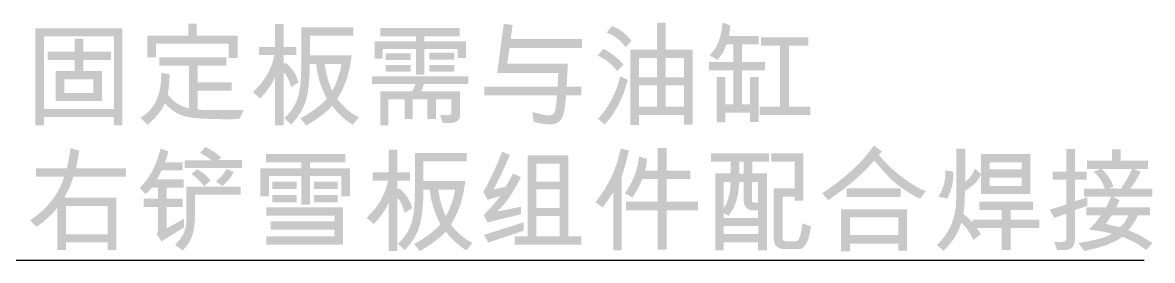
# Model space of a CAD drawing. Extents: x 3 to 591, y 5 to 205.
# Drawn here: x 89.36 to 129.87, y 82.59 to 91.1 of the extents above; entities that cross this region are included whole.
import ezdxf

# ---------------------------------------------------------------- set-up
doc = ezdxf.new("R2010")
doc.units = 0
doc.layers.get('0').update_dxf_attribs({"linetype": 'CONTINUOUS'})

msp = doc.modelspace()

# ---------------------------------------------------------------- hatches: boundary and pattern name
h = msp.add_hatch(color=7)
h.paths.add_polyline_path([(92.941166, 87.428449), (92.634139, 87.428449), (92.634139, 87.723901), (90.125558, 87.723901), (90.125558, 87.428449), (89.818531, 87.428449), (89.818531, 90.897247), (92.941166, 90.897247)])
h.paths.add_polyline_path([(92.634139, 88.002816), (92.634139, 90.615576), (90.125558, 90.615576), (90.125558, 88.002816)])
h.paths.add_polyline_path([(92.533266, 89.763948), (91.538874, 89.763948), (91.538874, 89.367625), (92.211908, 89.367625), (92.211908, 88.299921), (90.551647, 88.299921), (90.551647, 89.367625), (91.229642, 89.367625), (91.229642, 89.763948), (90.260606, 89.763948), (90.260606, 90.061053), (91.229642, 90.061053), (91.229642, 90.52683), (91.538874, 90.52683), (91.538874, 90.061053), (92.533266, 90.061053)])
h.paths.add_polyline_path([(91.903227, 88.579387), (91.903227, 89.07052), (90.860879, 89.07052), (90.860879, 88.579387)])
h = msp.add_hatch(color=7)
h.paths.add_polyline_path([(97.068231, 89.83726), (96.751282, 89.83726), (96.751282, 90.344378), (94.147892, 90.344378), (94.147892, 89.860962), (93.838661, 89.860962), (93.838661, 90.641483), (95.299381, 90.641483), (95.299381, 91.063714), (95.608062, 91.063714), (95.608062, 90.641483), (97.068231, 90.641483)])
h.paths.add_polyline_path([(97.292024, 87.975255), (97.141543, 87.650589), (96.931874, 87.644388), (96.687892, 87.642321), (96.209369, 87.647885), (95.808153, 87.664507), (95.484245, 87.692085), (95.237645, 87.730515), (95.033222, 87.793147), (94.835878, 87.893399), (94.645666, 88.031272), (94.462636, 88.206765), (94.362177, 88.014727), (94.225338, 87.82305), (94.052119, 87.631684), (93.842519, 87.440576), (93.591165, 87.695789), (93.771698, 87.818933), (93.927174, 87.964704), (94.0576, 88.133097), (94.162982, 88.324105), (94.243327, 88.537722), (94.298641, 88.77394), (94.328931, 89.032754), (94.334203, 89.314157), (94.63682, 89.245255), (94.617046, 88.880695), (94.569572, 88.528124), (94.725135, 88.348703), (94.90416, 88.205663), (95.106749, 88.099003), (95.333005, 88.028723), (95.333005, 89.566062), (94.26475, 89.566062), (94.26475, 89.860962), (96.661985, 89.860962), (96.661985, 89.566062), (95.640032, 89.566062), (95.640032, 88.965789), (96.862076, 88.965789), (96.862076, 88.668684), (95.640032, 88.668684), (95.640032, 87.982972), (96.127307, 87.967538)])
h = msp.add_hatch(color=7)
h.paths.add_polyline_path([(99.256121, 88.96193), (98.988782, 88.787195), (98.928733, 88.971576), (98.864345, 89.122885), (98.795615, 89.241121), (98.722545, 89.326283), (98.722545, 87.420732), (98.415518, 87.420732), (98.415518, 89.159816), (98.328486, 88.975323), (98.210397, 88.784783), (98.061198, 88.588146), (97.880839, 88.385359), (97.62287, 88.609152), (97.905859, 88.910521), (98.128955, 89.232508), (98.292209, 89.575062), (98.395674, 89.938132), (97.838946, 89.938132), (97.838946, 90.235237), (98.415518, 90.235237), (98.415518, 91.051587), (98.722545, 91.051587), (98.722545, 90.235237), (99.182809, 90.235237), (99.182809, 89.938132), (98.722545, 89.938132), (98.722545, 89.615671), (98.804124, 89.670793), (98.969704, 89.500889), (99.100196, 89.326077), (99.195651, 89.146406)])
h.paths.add_polyline_path([(101.417436, 87.711774), (101.199155, 87.444434), (100.977764, 87.595433), (100.78154, 87.757387), (100.610431, 87.930296), (100.464385, 88.114161), (100.291579, 87.947039), (100.079085, 87.77475), (99.826904, 87.597293), (99.535036, 87.414669), (99.325023, 87.672086), (99.607064, 87.835177), (99.858668, 88.007776), (100.079783, 88.189884), (100.270357, 88.3815), (100.129289, 88.669958), (100.017832, 88.973092), (99.936036, 89.290902), (99.883955, 89.623388), (99.657957, 89.623388), (99.650205, 89.241491), (99.626951, 88.902743), (99.588194, 88.607094), (99.533933, 88.354491), (99.45362, 88.124514), (99.336667, 87.897533), (99.183025, 87.673447), (98.99264, 87.452151), (98.740183, 87.684213), (98.868858, 87.804636), (98.985336, 87.944387), (99.089619, 88.103567), (99.181707, 88.282282), (99.256629, 88.502329), (99.310209, 88.786299), (99.342395, 89.134245), (99.353135, 89.546218), (99.353135, 90.928666), (101.21514, 90.928666), (101.21514, 90.629908), (99.661815, 90.629908), (99.661815, 89.926557), (101.161672, 89.926557), (101.093545, 89.489882), (100.985008, 89.083542), (100.835956, 88.707484), (100.646286, 88.361657), (100.829022, 88.150817), (101.018425, 87.972223), (101.214546, 87.825875)])
h.paths.add_polyline_path([(100.797319, 89.623388), (100.193187, 89.623388), (100.238972, 89.350528), (100.299434, 89.099114), (100.374571, 88.869093), (100.464385, 88.660415), (100.579425, 88.891418), (100.673226, 89.128879), (100.74584, 89.372853)])
h = msp.add_hatch(color=7)
h.paths.add_polyline_path([(105.261177, 89.833401), (104.964072, 89.833401), (104.964072, 90.154209), (103.771242, 90.154209), (103.771242, 89.233128), (103.46201, 89.233128), (103.46201, 90.154209), (102.273039, 90.154209), (102.273039, 89.809699), (101.985855, 89.809699), (101.985855, 90.429816), (103.46201, 90.429816), (103.46201, 90.607859), (102.183742, 90.607859), (102.183742, 90.904964), (105.032974, 90.904964), (105.032974, 90.607859), (103.771242, 90.607859), (103.771242, 90.429816), (105.261177, 90.429816)])
h.paths.add_polyline_path([(104.842804, 89.776075), (103.941567, 89.776075), (103.941567, 90.027429), (104.842804, 90.027429)])
h.paths.add_polyline_path([(103.280109, 89.76009), (102.376116, 89.76009), (102.376116, 90.007586), (103.280109, 90.007586)])
h.paths.add_polyline_path([(104.842804, 89.342269), (103.941567, 89.342269), (103.941567, 89.589764), (104.842804, 89.589764)])
h.paths.add_polyline_path([(103.280109, 89.342269), (102.376116, 89.342269), (102.376116, 89.589764), (103.280109, 89.589764)])
h.paths.add_polyline_path([(105.346064, 88.908462), (103.751398, 88.908462), (103.700204, 88.752124), (103.654384, 88.636713), (105.0451, 88.636713), (105.0451, 87.781227), (105.022276, 87.662974), (104.953874, 87.577691), (104.839996, 87.525274), (104.680747, 87.505619), (104.4327, 87.501761), (104.331828, 87.797212), (104.59145, 87.785086), (104.654478, 87.788694), (104.699626, 87.806101), (104.726791, 87.837253), (104.735868, 87.882099), (104.735868, 88.34953), (104.185204, 88.34953), (104.185204, 87.646179), (103.876524, 87.646179), (103.876524, 88.34953), (103.349562, 88.34953), (103.349562, 87.646179), (103.062379, 87.646179), (103.062379, 88.34953), (102.47313, 88.34953), (102.47313, 87.428449), (102.183742, 87.428449), (102.183742, 88.636713), (103.325309, 88.636713), (103.38229, 88.741168), (103.450434, 88.908462), (101.8927, 88.908462), (101.8927, 89.183519), (105.346064, 89.183519)])
h = msp.add_hatch(color=7)
h.dxf.hatch_style = 2
h.paths.add_polyline_path([(109.419661, 90.193896), (106.822335, 90.193896), (106.736896, 89.631105), (108.912543, 89.631105), (108.866792, 88.811448), (109.398164, 88.811448), (109.398164, 88.4945), (108.8475, 88.4945), (108.819793, 88.16967), (108.778805, 87.914552), (108.724484, 87.729197), (108.656779, 87.613658), (108.577602, 87.543076), (108.488865, 87.492597), (108.390516, 87.462271), (108.282504, 87.452151), (108.17357, 87.457733), (108.038591, 87.474476), (107.877568, 87.502381), (107.690499, 87.541448), (107.638685, 87.901943), (107.847044, 87.847364), (108.016543, 87.808443), (108.147181, 87.785129), (108.238958, 87.777369), (108.33108, 87.792803), (108.402118, 87.839656), (108.430238, 87.883064), (108.454277, 87.951277), (108.474284, 88.044295), (108.490312, 88.162117), (108.502611, 88.280559), (108.511396, 88.375437), (108.516667, 88.446751), (108.518424, 88.4945), (105.921098, 88.4945), (105.921098, 88.811448), (108.542126, 88.811448), (108.557354, 89.045853), (108.568034, 89.302581), (106.376402, 89.302581), (106.613975, 91.059304), (106.930924, 91.017963), (106.862022, 90.518562), (109.419661, 90.518562)])
h = msp.add_hatch(color=7)
h.paths.add_polyline_path([(113.382464, 87.448293), (113.075437, 87.448293), (113.075437, 87.797212), (111.464786, 87.797212), (111.464786, 87.432308), (111.155555, 87.432308), (111.155555, 90.134365), (112.104747, 90.134365), (112.104747, 91.103401), (112.413979, 91.103401), (112.413979, 90.134365), (113.382464, 90.134365)])
h.paths.add_polyline_path([(113.075437, 89.14769), (113.075437, 89.83726), (112.413979, 89.83726), (112.413979, 89.14769)])
h.paths.add_polyline_path([(112.104747, 89.14769), (112.104747, 89.83726), (111.464786, 89.83726), (111.464786, 89.14769)])
h.paths.add_polyline_path([(113.075437, 88.094317), (113.075437, 88.850585), (112.413979, 88.850585), (112.413979, 88.094317)])
h.paths.add_polyline_path([(112.104747, 88.094317), (112.104747, 88.850585), (111.464786, 88.850585), (111.464786, 88.094317)])
h.paths.add_polyline_path([(111.191384, 90.467299), (110.989088, 90.223662), (110.830028, 90.406398), (110.662079, 90.55446), (110.485242, 90.667898), (110.299517, 90.746765), (110.501813, 90.985993), (110.681957, 90.898668), (110.856934, 90.783077), (111.026742, 90.63927)])
h.paths.add_polyline_path([(110.911366, 89.597481), (110.683714, 89.367625), (110.525886, 89.550456), (110.35581, 89.704555), (110.173435, 89.829922), (109.97871, 89.926557), (110.186518, 90.166336), (110.36171, 90.071251), (110.540881, 89.944747), (110.724082, 89.786824)])
h.paths.add_polyline_path([(111.06295, 89.050676), (110.912563, 88.572548), (110.724298, 88.146821), (110.498101, 87.773389), (110.233923, 87.452151), (109.994695, 87.654448), (110.260295, 87.979191), (110.481556, 88.341606), (110.658376, 88.741745), (110.79065, 89.17966)])
h = msp.add_hatch(color=7)
h.paths.add_polyline_path([(115.984317, 89.395737), (115.156392, 89.395737), (115.156392, 88.179204), (115.445228, 88.179204), (115.445228, 89.152099), (115.752255, 89.152099), (115.752255, 87.541448), (115.445228, 87.541448), (115.445228, 87.874382), (114.555567, 87.874382), (114.555567, 87.529322), (114.246335, 87.529322), (114.250194, 89.152099), (114.559425, 89.152099), (114.559425, 88.179204), (114.846609, 88.179204), (114.846609, 89.395737), (113.970727, 89.395737), (113.970727, 89.690637), (114.846609, 89.690637), (114.846609, 90.324534), (114.600767, 90.324534), (114.465168, 90.020677), (114.279959, 89.763948), (113.994981, 89.930415), (114.176787, 90.143305), (114.314617, 90.409835), (114.408522, 90.729901), (114.458553, 91.103401), (114.733609, 91.005836), (114.723877, 90.877567), (114.712801, 90.770536), (114.700278, 90.684693), (114.686205, 90.619986), (115.752255, 90.619986), (115.752255, 90.324534), (115.156392, 90.324534), (115.156392, 89.690637), (115.984317, 89.690637)])
h.paths.add_polyline_path([(117.610402, 87.792803), (115.790289, 87.792803), (115.790289, 88.088254), (116.515137, 88.088254), (116.515137, 90.274925), (115.841552, 90.274925), (115.841552, 90.57203), (117.529373, 90.57203), (117.529373, 90.274925), (116.835945, 90.274925), (116.835945, 88.088254), (117.610402, 88.088254)])
h = msp.add_hatch(color=7)
h.paths.add_polyline_path([(121.746287, 85.065714), (121.541235, 84.793964), (121.445754, 84.836666), (121.331359, 84.897042), (121.198155, 84.975194), (121.046243, 85.071226), (120.755271, 85.274349), (120.529203, 85.464242), (120.416747, 85.576811), (120.273646, 85.73103), (120.09985, 85.927005), (119.895306, 86.164837), (119.582853, 85.819027), (119.204357, 85.467067), (118.759716, 85.10901), (118.248826, 84.744906), (118.028891, 84.988543), (118.331275, 85.195376), (118.613351, 85.404108), (118.875118, 85.614726), (119.116576, 85.827217), (119.337726, 86.041569), (119.538566, 86.257768), (119.719098, 86.475802), (119.879321, 86.695657), (120.17863, 86.493912), (120.054056, 86.367133), (120.236663, 86.156482), (120.440458, 85.951103), (120.665336, 85.750891), (120.911196, 85.555744), (121.155625, 85.380578), (121.376283, 85.240449), (121.573171, 85.13546)])
h.paths.add_polyline_path([(120.840089, 84.857354), (118.904221, 84.857354), (118.904221, 85.166586), (120.840089, 85.166586)])
h.paths.add_polyline_path([(121.076009, 82.935818), (120.755202, 82.935818), (120.755202, 83.187723), (119.031, 83.187723), (119.031, 82.91432), (118.710193, 82.91432), (118.710193, 84.419689), (121.076009, 84.419689)])
h.paths.add_polyline_path([(120.755202, 83.49475), (120.755202, 84.124789), (119.031, 84.124789), (119.031, 83.49475)])
h = msp.add_hatch(color=7)
h.paths.add_polyline_path([(93.071804, 85.584407), (91.189955, 85.584407), (91.043125, 85.190839), (90.857021, 84.833652), (92.727294, 84.833652), (92.727294, 82.960071), (92.418062, 82.960071), (92.418062, 83.227411), (90.922615, 83.227411), (90.922615, 82.960071), (90.612832, 82.960071), (90.612832, 84.477016), (90.456356, 84.291514), (90.28045, 84.115418), (90.085113, 83.948831), (89.870345, 83.791855), (89.630567, 84.019507), (89.853734, 84.181229), (90.056915, 84.352622), (90.240123, 84.533691), (90.403371, 84.724442), (90.546671, 84.924883), (90.670038, 85.13502), (90.773484, 85.354859), (90.857021, 85.584407), (89.846092, 85.584407), (89.846092, 85.881512), (90.946318, 85.881512), (90.981957, 86.021133), (91.016046, 86.188608), (91.048482, 86.383885), (91.079161, 86.606911), (91.396109, 86.517615), (91.355078, 86.289937), (91.321282, 86.107993), (91.29472, 85.971834), (91.275393, 85.881512), (93.071804, 85.881512)])
h.paths.add_polyline_path([(92.418062, 83.524516), (92.418062, 84.538752), (90.922615, 84.538752), (90.922615, 83.524516)])
h = msp.add_hatch(color=7)
h.paths.add_polyline_path([(97.230839, 85.897497), (95.174255, 85.897497), (95.174255, 86.173105), (96.131165, 86.173105), (96.066371, 86.22932), (95.977031, 86.291272), (95.863197, 86.358908), (95.724919, 86.432176), (95.921152, 86.648253), (96.236998, 86.468281), (96.480084, 86.281694), (96.378661, 86.176964), (97.230839, 86.176964)])
h.paths.add_polyline_path([(95.152758, 83.772011), (94.34192, 83.264893), (94.171595, 83.524516), (94.207079, 83.621254), (94.218999, 83.72626), (94.218999, 84.501269), (93.700306, 84.501269), (93.700306, 84.798374), (94.218999, 84.798374), (94.218999, 85.18643), (94.001269, 85.190288), (93.971831, 85.154218), (93.923272, 85.103885), (93.855697, 85.03929), (93.769208, 84.960431), (93.563604, 85.18643), (93.803383, 85.449041), (94.008435, 85.771338), (94.178761, 86.15327), (94.314359, 86.594785), (94.593274, 86.490054), (94.535879, 86.275355), (94.474763, 86.103652), (95.100944, 86.103652), (95.100944, 85.808201), (94.345779, 85.808201), (94.274259, 85.654756), (94.175453, 85.483535), (95.140631, 85.483535), (95.140631, 85.18643), (94.528231, 85.18643), (94.528231, 84.798374), (95.100944, 84.798374), (95.100944, 84.501269), (94.528231, 84.501269), (94.528231, 83.734529), (95.152758, 84.07518)])
h.paths.add_polyline_path([(96.935388, 85.739299), (96.745632, 85.46059), (96.525284, 85.247615), (96.293774, 85.410223), (96.510746, 85.613759), (96.691751, 85.867732)])
h.paths.add_polyline_path([(96.107463, 85.449911), (95.871543, 85.239898), (95.664768, 85.481881), (95.417892, 85.685831), (95.627905, 85.851747), (95.884221, 85.678941)])
h.paths.add_polyline_path([(97.185089, 84.938934), (95.53916, 84.938934), (95.53916, 84.001868), (95.511995, 83.697399), (95.43057, 83.4182), (95.294989, 83.164322), (95.105353, 82.935818), (94.829746, 83.141972), (95.006359, 83.33606), (95.132639, 83.542086), (95.208482, 83.759997), (95.233787, 83.989741), (95.233787, 85.223912), (97.185089, 85.223912)])
h = msp.add_hatch(color=7)
h.paths.add_polyline_path([(101.102141, 84.879403), (100.792909, 84.879403), (100.792909, 85.604251), (99.661815, 85.604251), (99.661815, 84.586156), (99.353135, 84.586156), (99.353135, 85.604251), (98.195583, 85.604251), (98.195583, 84.879403), (97.888556, 84.879403), (97.888556, 85.885922), (99.353135, 85.885922), (99.353135, 86.095935), (98.090852, 86.095935), (98.090852, 86.39304), (100.931815, 86.39304), (100.931815, 86.095935), (99.661815, 86.095935), (99.661815, 85.885922), (101.102141, 85.885922)])
h.paths.add_polyline_path([(100.662271, 85.142884), (99.806785, 85.142884), (99.806785, 85.406365), (100.662271, 85.406365)])
h.paths.add_polyline_path([(99.190526, 85.142884), (98.322362, 85.142884), (98.322362, 85.406365), (99.190526, 85.406365)])
h.paths.add_polyline_path([(100.662271, 84.663326), (99.806785, 84.663326), (99.806785, 84.930666), (100.662271, 84.930666)])
h.paths.add_polyline_path([(99.190526, 84.663326), (98.322362, 84.663326), (98.322362, 84.930666), (99.190526, 84.930666)])
h.paths.add_polyline_path([(100.846377, 83.15024), (98.106286, 83.15024), (98.106286, 83.447345), (100.537696, 83.447345), (100.537696, 83.687124), (98.256768, 83.687124), (98.256768, 83.982024), (100.537696, 83.982024), (100.537696, 84.189832), (98.106286, 84.189832), (98.106286, 84.485284), (100.846377, 84.485284)])
h = msp.add_hatch(color=7)
h.paths.add_polyline_path([(103.329718, 84.461582), (103.062379, 84.286846), (103.002331, 84.471228), (102.937942, 84.622536), (102.869212, 84.740772), (102.796142, 84.825935), (102.796142, 82.920384), (102.489115, 82.920384), (102.489115, 84.659468), (102.402083, 84.474974), (102.283994, 84.284435), (102.134796, 84.087797), (101.954436, 83.88501), (101.696467, 84.108804), (101.979456, 84.410172), (102.202552, 84.732159), (102.365806, 85.074714), (102.469271, 85.437784), (101.912544, 85.437784), (101.912544, 85.734889), (102.489115, 85.734889), (102.489115, 86.551239), (102.796142, 86.551239), (102.796142, 85.734889), (103.256407, 85.734889), (103.256407, 85.437784), (102.796142, 85.437784), (102.796142, 85.115323), (102.877722, 85.170444), (103.043302, 85.000541), (103.173793, 84.825728), (103.269248, 84.646058)])
h.paths.add_polyline_path([(105.491033, 83.211425), (105.272752, 82.944086), (105.051362, 83.095084), (104.855138, 83.257038), (104.684028, 83.429948), (104.537982, 83.613813), (104.365176, 83.446691), (104.152683, 83.274402), (103.900502, 83.096945), (103.608633, 82.91432), (103.39862, 83.171738), (103.680662, 83.334829), (103.932266, 83.507428), (104.15338, 83.689536), (104.343954, 83.881152), (104.202886, 84.16961), (104.091429, 84.472744), (104.009634, 84.790554), (103.957553, 85.12304), (103.731554, 85.12304), (103.723803, 84.741142), (103.700548, 84.402395), (103.661791, 84.106745), (103.607531, 83.854142), (103.527217, 83.624165), (103.410265, 83.397185), (103.256622, 83.173099), (103.066237, 82.951803), (102.813781, 83.183865), (102.942455, 83.304288), (103.058934, 83.444038), (103.163217, 83.603219), (103.255304, 83.781933), (103.330226, 84.00198), (103.383806, 84.285951), (103.415992, 84.633897), (103.426732, 85.04587), (103.426732, 86.428318), (105.288737, 86.428318), (105.288737, 86.129559), (103.735413, 86.129559), (103.735413, 85.426208), (105.23527, 85.426208), (105.167143, 84.989534), (105.058605, 84.583193), (104.909553, 84.207135), (104.719883, 83.861308), (104.90262, 83.650468), (105.092022, 83.471875), (105.288143, 83.325527)])
h.paths.add_polyline_path([(104.870916, 85.12304), (104.266784, 85.12304), (104.31257, 84.85018), (104.373031, 84.598765), (104.448169, 84.368745), (104.537982, 84.160067), (104.653023, 84.391069), (104.746824, 84.628531), (104.819438, 84.872504)])
h = msp.add_hatch(color=7)
h.paths.add_polyline_path([(107.236849, 84.237788), (106.988259, 84.179213), (106.767937, 84.126684), (106.575881, 84.080201), (106.412093, 84.039764), (106.276571, 84.005373), (106.169317, 83.977029), (106.09033, 83.954731), (106.039609, 83.938478), (105.892986, 84.209676), (106.079331, 84.402007), (106.238184, 84.57713), (106.369546, 84.734993), (106.473416, 84.875544), (106.452555, 84.878705), (106.419672, 84.869136), (106.366945, 84.854503), (106.294271, 84.834754), (106.145925, 84.792724), (106.031892, 84.756482), (105.877001, 85.037602), (106.035552, 85.315328), (106.202011, 85.649175), (106.376427, 86.039246), (106.558854, 86.485644), (106.83391, 86.358865), (106.660389, 85.969328), (106.50449, 85.634154), (106.366264, 85.353345), (106.245764, 85.126898), (106.671853, 85.216195), (106.730979, 85.306422), (106.795945, 85.4167), (106.866802, 85.547028), (106.943602, 85.697406), (107.23299, 85.568973), (107.026905, 85.181805), (106.815445, 84.847088), (106.59861, 84.564771), (106.376402, 84.334802), (107.236849, 84.512845)])
h.paths.add_polyline_path([(109.398164, 83.154099), (107.009197, 83.154099), (107.009197, 83.451204), (107.472218, 83.451204), (107.472218, 86.343431), (108.932387, 86.343431), (108.932387, 83.451204), (109.398164, 83.451204)])
h.paths.add_polyline_path([(108.623155, 85.410223), (108.623155, 86.047979), (107.779245, 86.047979), (107.779245, 85.410223)])
h.paths.add_polyline_path([(108.623155, 84.461582), (108.623155, 85.130757), (107.779245, 85.130757), (107.779245, 84.461582)])
h.paths.add_polyline_path([(108.623155, 83.451204), (108.623155, 84.179911), (107.779245, 84.179911), (107.779245, 83.451204)])
h.paths.add_polyline_path([(107.326146, 83.64909), (106.055594, 83.223552), (105.905113, 83.502467), (106.190313, 83.590551), (106.444804, 83.669597), (106.668574, 83.739613), (106.861609, 83.800606), (107.023897, 83.85258), (107.155424, 83.895544), (107.256178, 83.929503), (107.326146, 83.954464)])
h = msp.add_hatch(color=7)
h.paths.add_polyline_path([(113.574287, 84.380002), (112.453115, 84.380002), (112.453115, 82.96393), (112.134513, 82.96393), (112.134513, 84.380002), (111.000663, 84.380002), (111.000663, 84.687029), (112.134513, 84.687029), (112.134513, 85.495661), (111.585502, 85.495661), (111.417244, 85.14688), (111.233276, 84.84192), (110.9494, 84.984134), (111.144634, 85.280145), (111.296252, 85.599359), (111.404256, 85.941827), (111.468645, 86.307602), (111.748111, 86.218305), (111.726614, 85.99582), (111.686926, 85.804342), (112.134513, 85.804342), (112.134513, 86.606911), (112.453115, 86.606911), (112.453115, 85.804342), (113.297026, 85.804342), (113.297026, 85.495661), (112.453115, 85.495661), (112.453115, 84.687029), (113.574287, 84.687029)])
h.paths.add_polyline_path([(111.098228, 86.529741), (111.042073, 86.267294), (110.953259, 85.944902), (110.846323, 85.608109), (110.846323, 82.940227), (110.539296, 82.940227), (110.539296, 85.023821), (110.165021, 84.481425), (109.90154, 84.667185), (110.22233, 85.109854), (110.480178, 85.577999), (110.674981, 86.071673), (110.806635, 86.590926)])
h = msp.add_hatch(color=7)
h.paths.add_polyline_path([(117.626387, 83.80784), (117.591773, 83.588103), (117.549148, 83.406762), (117.498566, 83.263765), (117.440076, 83.15906), (117.379004, 83.084138), (117.320669, 83.030558), (117.265126, 82.998372), (117.212425, 82.987632), (116.619868, 82.987632), (116.476707, 83.031057), (116.374577, 83.103525), (116.313375, 83.205138), (116.292997, 83.336), (116.292997, 85.162727), (117.042099, 85.162727), (117.042099, 86.119637), (116.20811, 86.119637), (116.20811, 86.416742), (117.35078, 86.416742), (117.35078, 84.728921), (117.042099, 84.728921), (117.042099, 84.867276), (116.612151, 84.867276), (116.612151, 83.365766), (116.621772, 83.323167), (116.650667, 83.292867), (116.69889, 83.274763), (116.766491, 83.268752), (117.103284, 83.268752), (117.136511, 83.278751), (117.167974, 83.308749), (117.197668, 83.358746), (117.225585, 83.428742), (117.251719, 83.518736), (117.276064, 83.62873), (117.298613, 83.758722), (117.31936, 83.908713)])
h.paths.add_polyline_path([(116.122672, 86.119637), (115.520745, 86.119637), (115.520745, 85.701265), (116.04936, 85.701265), (116.04936, 82.940227), (115.728553, 82.940227), (115.728553, 83.235128), (114.502099, 83.235128), (114.502099, 82.940227), (114.195072, 82.940227), (114.195072, 85.701265), (114.745736, 85.701265), (114.745736, 86.119637), (114.048449, 86.119637), (114.048449, 86.416742), (116.122672, 86.416742)])
h.paths.add_polyline_path([(115.217576, 85.689689), (115.217576, 86.119637), (115.054417, 86.119637), (115.054417, 85.689689)])
h.paths.add_polyline_path([(115.728553, 84.647341), (115.728553, 85.394238), (115.508618, 85.394238), (115.508618, 84.709077), (115.529805, 84.67982), (115.573524, 84.659812), (115.639773, 84.649003)])
h.paths.add_polyline_path([(115.728553, 84.108804), (115.728553, 84.376143), (115.488774, 84.376143), (115.364406, 84.422445), (115.280966, 84.510089), (115.233355, 84.610548), (115.217576, 84.696951), (115.217576, 85.394238), (115.058275, 85.394238), (115.025194, 85.024123), (114.949893, 84.698397), (114.83232, 84.417011), (114.672425, 84.179911), (114.502099, 84.279129), (114.502099, 84.108804)])
h.paths.add_polyline_path([(114.745736, 85.394238), (114.497689, 85.394238), (114.497689, 84.449455), (114.603729, 84.63692), (114.680417, 84.856941), (114.727753, 85.109415)])
h.paths.add_polyline_path([(115.74068, 83.532233), (115.74068, 83.811699), (114.502099, 83.811699), (114.502099, 83.532233)])
h = msp.add_hatch(color=7)
h.paths.add_polyline_path([(122.381403, 82.928101), (122.137766, 83.138114), (122.300752, 83.302365), (122.442028, 83.478437), (122.561587, 83.666318), (122.659422, 83.865993), (122.735528, 84.077451), (122.789897, 84.300678), (122.822523, 84.535662), (122.8334, 84.782389), (122.8334, 86.587068), (123.16027, 86.587068), (123.16027, 85.402506), (123.261349, 85.490158), (123.35292, 85.596878), (123.434982, 85.722719), (123.507536, 85.867732), (123.729125, 85.677563), (123.729125, 86.400757), (125.494116, 86.400757), (125.494116, 84.960431), (123.729125, 84.960431), (123.729125, 85.661577), (123.64422, 85.507177), (123.523521, 85.359029), (123.359414, 85.217186), (123.152002, 85.081699), (123.134294, 84.638522), (123.093022, 84.241647), (123.212093, 84.148526), (123.305584, 84.0676), (123.373548, 83.998871), (123.416034, 83.942337), (123.425956, 84.047619), (124.463894, 84.047619), (124.463894, 84.395987), (123.66794, 84.395987), (123.66794, 84.687029), (125.583413, 84.687029), (125.583413, 84.395987), (124.789112, 84.395987), (124.789112, 84.047619), (125.811616, 84.047619), (125.811616, 83.750514), (124.789112, 83.750514), (124.789112, 82.951803), (124.463894, 82.951803), (124.463894, 83.750514), (123.566516, 83.750514), (123.586015, 83.721024), (123.628252, 83.661768), (123.717549, 83.528374), (123.449658, 83.316156), (123.356443, 83.505171), (123.252943, 83.670312), (123.139212, 83.811475), (123.015301, 83.928556), (122.927339, 83.675652), (122.792403, 83.424608), (122.610442, 83.175424)])
h.paths.add_polyline_path([(125.181026, 86.099793), (124.034498, 86.099793), (124.034498, 85.84403), (125.181026, 85.84403)])
h.paths.add_polyline_path([(125.181026, 85.549129), (124.034498, 85.549129), (124.034498, 85.255883), (125.181026, 85.255883)])
h.paths.add_polyline_path([(122.439281, 85.81261), (122.734181, 85.763001), (122.731709, 85.51287), (122.694562, 85.270077), (122.622792, 85.034518), (122.516451, 84.806091), (122.191234, 84.857354), (122.303053, 85.063233), (122.382988, 85.266632), (122.430987, 85.467549), (122.446998, 85.665987)])
h = msp.add_hatch(color=7)
h.paths.add_polyline_path([(127.531524, 84.538752), (127.088898, 84.384411), (127.088898, 83.304581), (127.06995, 83.172702), (127.013382, 83.069763), (126.93063, 83.000034), (126.832583, 82.966686), (126.769245, 82.960175), (126.685133, 82.955524), (126.58035, 82.952733), (126.455001, 82.951803), (126.346411, 83.243396), (126.560283, 83.235128), (126.656504, 83.242784), (126.725234, 83.265789), (126.766472, 83.304193), (126.780218, 83.358049), (126.780218, 84.257632), (126.346411, 84.104945), (126.187661, 84.408114), (126.780218, 84.582298), (126.780218, 85.475818), (126.292943, 85.475818), (126.292943, 85.766859), (126.780218, 85.766859), (126.780218, 86.571082), (127.088898, 86.571082), (127.088898, 85.766859), (127.515539, 85.766859), (127.515539, 85.475818), (127.088898, 85.475818), (127.088898, 84.705219), (127.531524, 84.845779)])
h.paths.add_polyline_path([(129.868677, 83.207567), (129.653152, 82.960071), (129.248766, 83.228375), (128.800973, 83.43136), (128.544563, 83.273446), (128.229294, 83.136253), (127.855217, 83.019835), (127.422383, 82.924242), (127.217883, 83.211425), (127.441151, 83.247367), (127.643386, 83.284918), (127.82459, 83.324083), (127.984761, 83.36487), (128.1239, 83.407284), (128.242006, 83.451333), (128.33908, 83.497023), (128.415122, 83.544359), (128.253892, 83.582092), (128.063722, 83.618429), (127.844614, 83.653422), (127.596567, 83.687124), (127.840825, 83.951225), (128.022657, 84.194242), (127.503963, 84.194242), (127.503963, 84.485284), (128.205109, 84.485284), (128.288963, 84.6399), (128.383152, 84.867276), (127.414666, 84.867276), (127.414666, 85.158869), (128.163217, 85.158869), (128.101291, 85.32103), (128.014664, 85.475129), (127.903233, 85.621166), (127.766893, 85.759142), (128.002813, 85.863873), (127.523256, 85.863873), (127.523256, 86.15712), (128.425044, 86.15712), (128.425044, 86.563365), (128.732071, 86.563365), (128.732071, 86.15712), (129.714336, 86.15712), (129.714336, 85.863873), (129.215487, 85.863873), (129.446997, 85.754733), (129.273847, 85.436337), (129.080439, 85.158869), (129.868677, 85.158869), (129.868677, 84.867276), (128.448746, 84.867276), (128.692383, 84.744906), (128.625893, 84.594838), (128.565604, 84.485284), (129.787648, 84.485284), (129.787648, 84.194242), (129.34392, 84.194242), (129.301433, 84.093482), (129.231816, 83.972309), (129.135018, 83.830776), (129.010986, 83.668934), (129.439418, 83.47215)])
h.paths.add_polyline_path([(129.137765, 85.863873), (128.046359, 85.863873), (128.194869, 85.71495), (128.315421, 85.559258), (128.407965, 85.396848), (128.472448, 85.227771), (128.289996, 85.162727), (128.743646, 85.158869), (128.950008, 85.479332)])
h.paths.add_polyline_path([(129.007127, 84.194242), (128.410712, 84.194242), (128.340243, 84.09349), (128.281039, 84.009585), (128.233204, 83.94263), (128.196841, 83.892727), (128.708369, 83.772011), (128.885653, 83.959562)])

# ---------------------------------------------------------------- linework, layer by layer
at = {"color": 7}
msp.add_lwpolyline([(129.575278, 82.585278), (80.715556, 82.585278)], dxfattribs=at)

doc.saveas('drawing.dxf')
